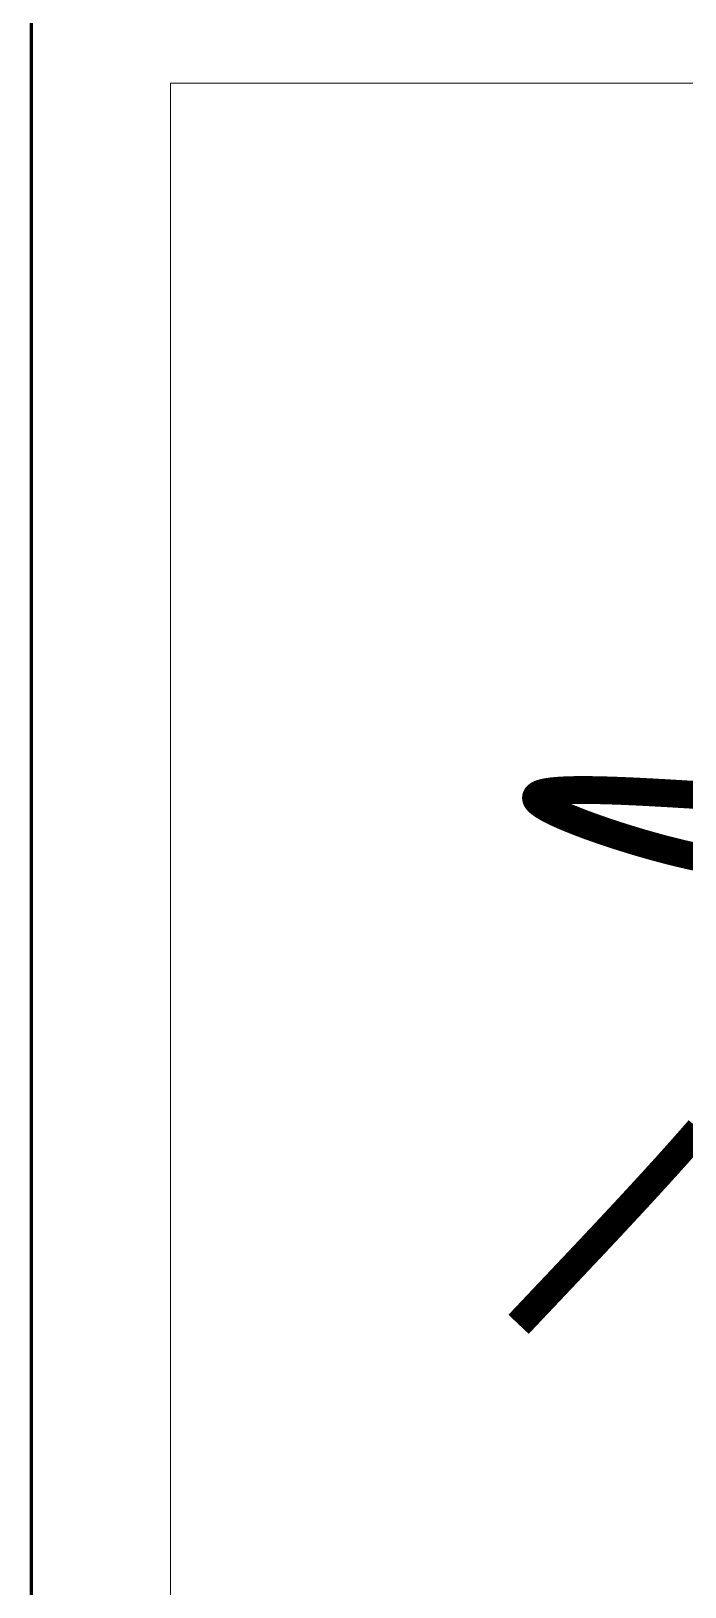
# Model space of a CAD drawing. Header units: millimetres. Extents: x -211129 to 461116, y -574633 to 115.
# Drawn here: x 39244 to 40262, y -551981 to -549557 of the extents above; entities that cross this region are included whole.
import ezdxf
from ezdxf.enums import TextEntityAlignment as Align

# ---------------------------------------------------------------- set-up
doc = ezdxf.new("R2010")
doc.units = ezdxf.units.MM
doc.header["$MEASUREMENT"] = 0
for name, color, linetype, lineweight in [('Khungten_LCDI', 7, 'Continuous', 5), ('LC Dim', 8, 'Continuous', 18), ('LC ISO', 153, 'Continuous', 13), ('LC Net thay', 63, 'Continuous', 25), ('LC Text1', 3, 'Continuous', 20)]:
    doc.layers.add(name, color=color, linetype=linetype, lineweight=lineweight)
doc.styles.add('Khungten', font='VHAVAN.TTF', dxfattribs={"width": 0.9, "height": 5000})
doc.styles.add('LC 1', font='VHAVANB.TTF')
doc.styles.add('Title', font='VHBLACK.TTF', dxfattribs={"width": 0.8})

# ---------------------------------------------------------------- blocks, each defined once
blk = doc.blocks.new('a tuan anh')
at = {"layer": 'LC ISO', "const_width": 30}
for points in [[(-1970.513730994659, -413.3999172992917), (-1952.874308877232, -394.7286181089294), (-1935.249037194677, -376.0976101103588), (-1926.453906886512, -366.8007551573974), (-1917.676953131129, -357.5182208216283), (-1908.923055576524, -348.2514230428351), (-1900.197093870724, -339.0017777607718), (-1891.503947661753, -329.7707009151782), (-1882.848496597639, -320.5596084458084), (-1874.235620326392, -311.3699162924313), (-1865.670198496009, -302.2030403948011), (-1857.157110754546, -293.0603966926574), (-1848.701236749985, -283.9434011257545), (-1840.307456130366, -274.8534696338611), (-1831.980648543715, -265.7920181567315), (-1827.843884527741, -261.272414904859), (-1823.725693638029, -256.7604626340908), (-1819.626685830561, -252.2563383368979), (-1815.547471061349, -247.7602190057369), (-1811.488659286377, -243.2722816330788), (-1807.450860461671, -238.7927032113948), (-1803.434684543216, -234.321660733156), (-1799.440741487022, -229.8593311908335), (-1795.469641249103, -225.4058915768983), (-1791.521993376853, -220.9614877579006), (-1787.598388364946, -216.5248141601041), (-1783.69938995043, -212.0925268088758), (-1779.825559864796, -207.6611289507564), (-1775.977459839574, -203.2271238323156)], [(-1772.348084044206, 156.5470088850998), (-1781.163639488281, 157.0909804298572), (-1790.03956272357, 157.6346200359258), (-1807.862090368348, 158.7002125266299), (-1816.753483678127, 159.2118199586112), (-1825.594822579689, 159.7024045465805), (-1829.988094893066, 159.9381967970694), (-1834.358501523195, 160.166793564189), (-1838.702591776339, 160.3875482571166), (-1843.016914958775, 160.5998142850876), (-1847.298020376766, 160.8029450573085), (-1851.542457336589, 160.9962939829711), (-1855.746775144493, 161.1792144713108), (-1859.907523106769, 161.351059931505), (-1864.02125052968, 161.5111837727745), (-1868.084506719475, 161.6589394043258), (-1872.093840982445, 161.7936802353943), (-1876.045802624853, 161.9147596751427), (-1879.936940952961, 162.0215311328066), (-1883.763805273033, 162.1133480175922), (-1887.52294489136, 162.1895637387061), (-1891.21090911419, 162.2495317053545), (-1894.824247247787, 162.2926053267438), (-1896.601853189335, 162.3076046983479), (-1898.359508598427, 162.318138012095), (-1900.096782138367, 162.3241244441306), (-1901.813242472388, 162.3254831705999), (-1903.508458263823, 162.3221333676629), (-1905.181998175947, 162.3139942114649), (-1906.833430872008, 162.3009848781803), (-1908.462325015338, 162.2830245439254), (-1910.068249269185, 162.2600323848601), (-1911.650772296853, 162.2319275771588), (-1913.209462761602, 162.1986292969523), (-1914.743889326739, 162.1600567203859), (-1916.253620655538, 162.1161290236341), (-1917.738225411304, 162.0667653828277), (-1919.197272257268, 162.011884974112), (-1920.630329856765, 161.9514069736615), (-1922.036966873071, 161.8852505576215), (-1923.416751969431, 161.8133349021373), (-1924.76925380918, 161.7355791833397), (-1926.094041055563, 161.6519025774178), (-1927.390682371886, 161.5622242605023), (-1928.658746421424, 161.466463408753), (-1929.897801867453, 161.3645391983009), (-1931.107417373278, 161.2563708053203), (-1932.287161602158, 161.1418774059421), (-1933.436603217386, 161.0209781763406), (-1934.55531088225, 160.8935922926466), (-1935.64285326004, 160.7596389310202), (-1936.698799014019, 160.6190372676065), (-1937.722716807475, 160.4717064785655), (-1938.714175303714, 160.317565740057), (-1939.672743166011, 160.1565342281974), (-1940.597989057627, 159.9885311191756), (-1941.489481641853, 159.8134755891224), (-1942.346789581992, 159.6312868141831), (-1943.169481541321, 159.4418839705177), (-1943.957126183115, 159.2451862343005), (-1944.70929217065, 159.0411127816478), (-1945.42554816723, 158.8295827887196), (-1946.105462836131, 158.610515431661), (-1946.748604840643, 158.3838298866467), (-1947.354542844027, 158.1494453298073), (-1947.922845509587, 157.9072809373029), (-1948.4530815006, 157.6572558852786), (-1948.944819480355, 157.3992893498798), (-1949.397628112114, 157.1333005072811), (-1949.811076059181, 156.8592085336131), (-1950.184731984846, 156.5769326050358), (-1950.518164552384, 156.28639189768), (-1950.810942425072, 155.9875055877346), (-1951.062634266185, 155.680192851316), (-1951.272808739042, 155.3643728645984), (-1951.44103450689, 155.0399648037128), (-1951.566880233033, 154.7068878448335), (-1951.649914580747, 154.3650611640915), (-1951.689706213307, 154.0144039376464), (-1951.685823794018, 153.6548353416438), (-1951.637835986141, 153.2862745522289), (-1951.545311452981, 152.9086407455907), (-1951.407818857813, 152.5218530978309), (-1951.224926863913, 152.125830785124), (-1950.996213054415, 151.7204952334578), (-1950.721670652565, 151.3058727050666), (-1950.401876429765, 150.8821366495977), (-1950.037450875665, 150.4494715436595), (-1949.629014479855, 150.0080618638895), (-1949.177187731955, 149.5580920868961), (-1948.682591121586, 149.0997466893168), (-1948.145845138351, 148.6332101477601), (-1947.567570271873, 148.1586669388635), (-1946.948387011769, 147.6763015392207), (-1946.288915847646, 147.1862984254694), (-1945.589777269124, 146.6888420742325), (-1944.851591765808, 146.1841169621184), (-1944.074979827317, 145.6723075657646), (-1943.260561943272, 145.1535983617796), (-1942.408958603279, 144.6281738267862), (-1941.520790296941, 144.0962184374221), (-1940.59667751391, 143.557916670281), (-1939.637240743759, 143.0134530020005), (-1938.643100476125, 142.4630119092035), (-1937.614877200598, 141.9067778684985), (-1936.553191406827, 141.3449353565084), (-1935.458663584417, 140.7776688498707), (-1934.331914222974, 140.2051628251938), (-1933.173563812103, 139.6276017591008), (-1931.984232841423, 139.0451701282), (-1930.76454180057, 138.4580524091289), (-1929.515111179135, 137.8664330785105), (-1928.236561466736, 137.2704966129531), (-1926.929513152994, 136.6704274890944), (-1925.594586727515, 136.0664101835282), (-1924.232402679918, 135.4586291729065), (-1922.843581499823, 134.8472689338232), (-1921.428743676835, 134.2325139429158), (-1919.988509700575, 133.6145486768073), (-1918.523500060648, 132.9935576121206), (-1917.034335246688, 132.3697252254497), (-1915.521635748271, 131.7432359934464), (-1913.986022055062, 131.1142743927194), (-1912.428114656621, 130.4830248998769), (-1910.848534042612, 129.8496719915711), (-1909.247900702612, 129.2144001443958), (-1907.626835126255, 128.5773938349885), (-1904.325889222921, 127.2989157359261), (-1900.950660249509, 126.0157135073678), (-1897.506112122937, 124.729262962268), (-1893.99720876012, 123.4410399136104), (-1890.428914077958, 122.1525201743352), (-1886.806191993383, 120.8651795574406), (-1883.134006423294, 119.5804938758811), (-1879.417321284622, 118.2999389426259), (-1875.661100494268, 117.0249905706441), (-1871.870307969162, 115.7571245728905), (-1868.049907626177, 114.4978167623631), (-1864.204863382271, 113.248542952002), (-1860.340139154345, 112.0107789547765), (-1852.571506414068, 109.5756836516375), (-1844.783720740656, 107.2043373566848), (-1840.895055346322, 106.0462596197031), (-1837.016493469433, 104.9085465736716), (-1833.152999026934, 103.7926740315597), (-1829.30953593571, 102.7001178063365), (-1825.491066623275, 101.6323531983944), (-1821.701298371248, 100.5904235514317), (-1817.94040168832, 99.57415503387165), (-1814.207928624601, 98.58316097244096), (-1810.503431230172, 97.61705469386652), (-1806.826461555145, 96.6754495248897), (-1803.176571649587, 95.75795879223733), (-1799.553313563592, 94.8641958226508), (-1795.956239347259, 93.99377394288604), (-1792.384901050667, 93.14630647964077), (-1788.838850723914, 92.32140675970004), (-1785.317640417081, 91.51868810974702), (-1781.820822180278, 90.73776385655219), (-1778.347948063558, 89.97824732684239), (-1774.898570117046, 89.23975184734445)]]:
    blk.add_lwpolyline(points, dxfattribs=at)
blk = doc.blocks.new('lcdi fix')
at = {"layer": 'Khungten_LCDI', "color": 5, "lineweight": 60}
blk.add_line((36600.02583062735, 14649.99999999255), (36600.02583062735, -14649.99999999255), dxfattribs=at)
at = {"layer": 'Khungten_LCDI', "color": 9, "lineweight": 15}
blk.add_lwpolyline([(36750.02502495137, 446.3150240202522), (40449.99980574933, 446.3150240202522), (40449.99980574933, 2437.222380185602), (36750.02502495137, 2437.222380185602)], close=True, dxfattribs=at)
at = {"layer": 'LC Dim'}
blk.add_blockref('a tuan anh', (39095.52114782833, 1513.439625558807), dxfattribs=at)
at = {"color": 7, "style": 'Khungten', "width": 0.8}
for tag, p in [('REVISION', (39498.75271332351, -10746.30395446718)), ('NGAYHT', (39546.07422497955, -11609.37091637403))]:
    blk.add_attdef(tag, text='', height=199.998925739526, dxfattribs=at).set_placement(p, align=Align.CENTER)
at = {"layer": 'LC Text1', "color": 3, "style": 'LC 1', "width": 1.834005631990714}
for tag, p, p2 in [('TENBANVE1', (36912.65773373929, -8885.760238945484), (40339.14503431407, -8885.760238945484)), ('TENBANVE2', (36912.65773373929, -9562.465564332902), (40339.14503431407, -9562.465564332902))]:
    blk.add_attdef(tag, text='', height=249.9999935159642, dxfattribs=at).set_placement(p, p2, align=Align.FIT)
at = {"layer": 'LC Text1', "style": 'Title', "width": 0.7}
blk.add_attdef('SOBANVE', text='', height=249.9999935159641, dxfattribs=at).set_placement((39561.98232412425, -13896.18071823567), align=Align.CENTER)

msp = doc.modelspace()

# ---------------------------------------------------------------- block references
at = {"layer": 'LC Net thay', "xscale": 1.44585, "yscale": 1.44585, "zscale": 1.44585}
msp.add_blockref('lcdi fix', (-13674.36615450115, -553162.0795248328), dxfattribs=at)

doc.saveas('drawing.dxf')
